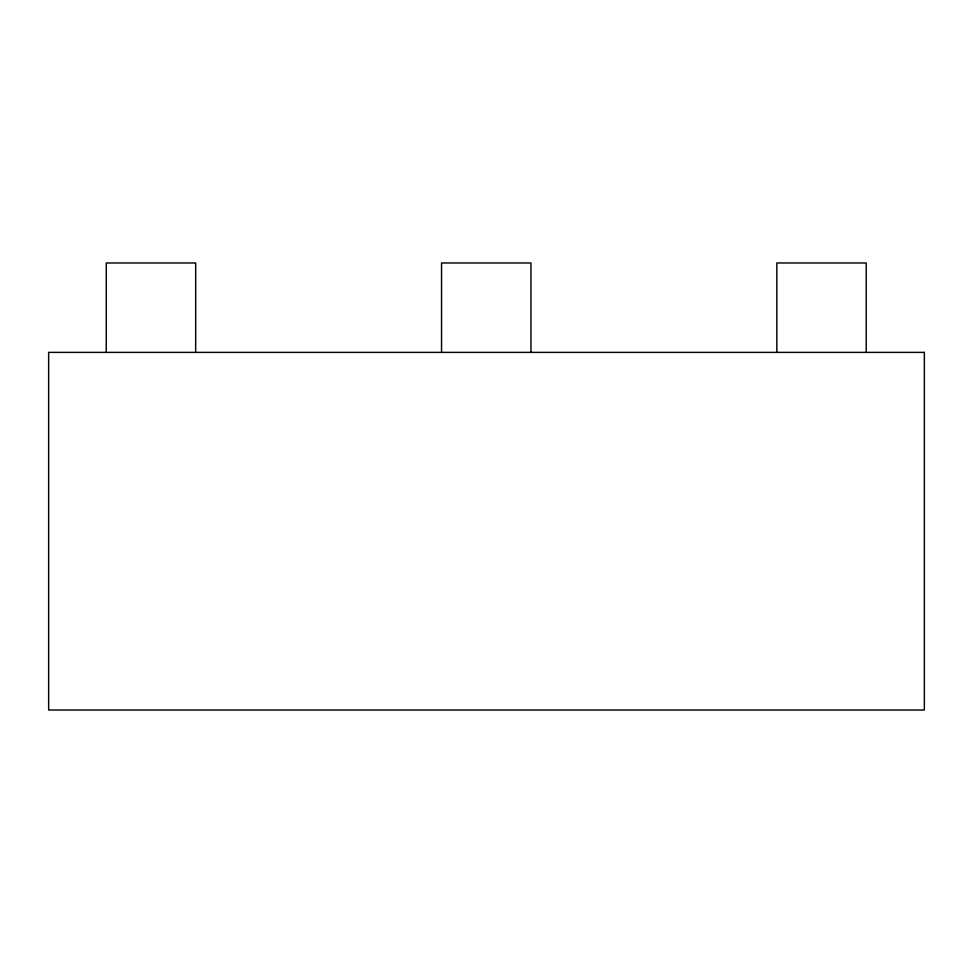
<?xml version="1.0" encoding="UTF-8"?>
<svg xmlns="http://www.w3.org/2000/svg" width="973" height="973" viewBox="0 0 973 973"><rect width="100%" height="100%" fill="white"/><g stroke="black" fill="none" stroke-linecap="round" stroke-linejoin="round"><path stroke-width="1.46" d="M866.238 352.384L866.238 262.978L776.831 262.978L776.831 352.384M530.954 352.384L530.954 262.978L441.547 262.978L441.547 352.384M195.67 352.384L195.67 262.978L106.264 262.978L106.264 352.384M924.35 352.384L48.65 352.384L48.65 710.022L924.35 710.022L924.35 352.384"/></g></svg>
